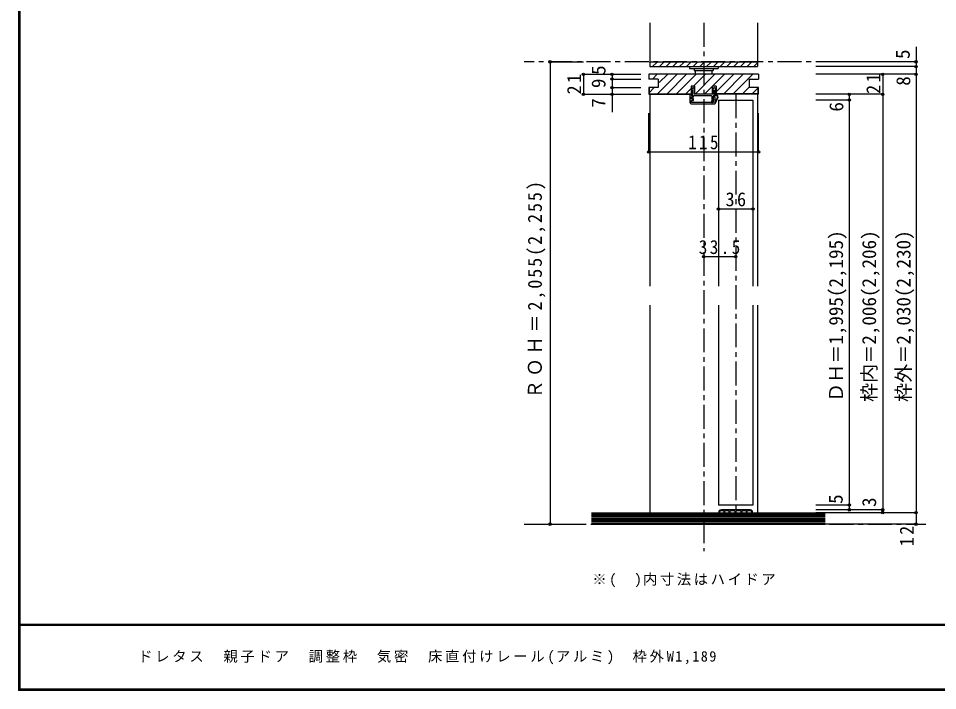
# Model space of a CAD drawing. Units: millimetres at full size, sheet at 1:5. Extents: x -973 to 977, y -718 to 696.
# Drawn here: x -973 to -11, y -701 to 3 of the extents above; entities that cross this region are included whole.
import ezdxf
from ezdxf.enums import TextEntityAlignment as Align

# ---------------------------------------------------------------- set-up
doc = ezdxf.new("R2010")
doc.units = ezdxf.units.MM
doc.header["$LTSCALE"] = 5
doc.header["$PDMODE"] = 32
doc.header["$PDSIZE"] = 2.5
doc.linetypes.add('CHAIN1', pattern=[8, 5, -1, 1, -1])
doc.linetypes.add('DASHED1', pattern=[1.8, 1.2, -0.6])
for name, color, linetype in [('0-0_補助線', 7, 'Continuous'), ('0-1_通り芯', 4, 'CHAIN1'), ('0-3_仕上げ', 7, 'Continuous'), ('0-4_枠', 3, 'Continuous'), ('0-6_扉', 6, 'Continuous'), ('0-7_金物', 7, 'Continuous'), ('0-8_戸当', 7, 'Continuous'), ('0-A_文字', 3, 'Continuous'), ('0-B_寸法', 7, 'Continuous'), ('0-C_ハッチ', 4, 'Continuous'), ('F-1_枠', 6, 'Continuous'), ('F-A_文字', 7, 'Continuous')]:
    doc.layers.add(name, color=color, linetype=linetype)
doc.styles.add('ＭＳ ゴシック', font='')
doc.styles.get('ＭＳ ゴシック').set_extended_font_data('MS Gothic')

msp = doc.modelspace()

# ---------------------------------------------------------------- linework, layer by layer
at = {"layer": '0-0_補助線', "color": 4}
for p, q in [((-381.704, -55.316), (-381.704, -76.316)), ((-351.704, -69.316), (-351.704, -95.087)), ((-313.293, -136.589), (-313.293, -96.14)), ((-198.293, -136.589), (-198.293, -96.14)), ((-313.293, -136.589), (-198.293, -136.589))]:
    msp.add_line(p, q, dxfattribs=at)
at = {"layer": '0-0_補助線'}
for p in [(-381.704, -55.316), (-381.704, -76.316), (-351.704, -69.316), (-351.704, -76.316), (-313.293, -136.589), (-198.293, -136.589)]:
    msp.add_point(p, dxfattribs=at)
at = {"layer": '0-1_通り芯'}
for p, q in [((-255.793, -1.5), (-255.793, -554.742)), ((-33.347, -42.316), (-443.923, -42.316)), ((-222.293, -76.316), (-222.293, -514.5)), ((-443.923, -526.5), (-23.347, -526.5))]:
    msp.add_line(p, q, dxfattribs=at)
at = {"layer": '0-3_仕上げ'}
for p, q in [((-312.293, -1.5), (-312.293, -47.316)), ((-199.293, -1.5), (-199.293, -47.316)), ((-312.293, -42.316), (-199.293, -42.316)), ((-312.293, -47.316), (-199.293, -47.316)), ((-373.238, -516), (-128.623, -516)), ((-373.238, -517.5), (-128.623, -517.5)), ((-373.238, -519), (-128.623, -519)), ((-373.238, -520.5), (-128.623, -520.5)), ((-373.238, -522), (-128.623, -522)), ((-373.238, -523.5), (-128.623, -523.5)), ((-373.238, -525), (-128.623, -525))]:
    msp.add_line(p, q, dxfattribs=at)
at = {"layer": '0-3_仕上げ', "color": 2}
for p, q in [((-373.238, -514.5), (-128.623, -514.5)), ((-373.238, -526.5), (-128.623, -526.5))]:
    msp.add_line(p, q, dxfattribs=at)
at = {"layer": '0-4_枠'}
for p, q in [((-313.293, -55.316), (-313.293, -60.316)), ((-198.293, -55.316), (-313.293, -55.316)), ((-198.293, -55.316), (-198.293, -60.316)), ((-303.293, -60.316), (-313.293, -60.316)), ((-303.293, -60.316), (-303.293, -69.316)), ((-208.293, -60.316), (-208.293, -69.316)), ((-208.293, -60.316), (-198.293, -60.316)), ((-303.293, -69.316), (-313.293, -69.316)), ((-313.293, -69.316), (-313.293, -76.316)), ((-313.293, -76.316), (-268.772, -76.316)), ((-246.472, -76.316), (-265.072, -76.316)), ((-242.772, -67.816), (-246.472, -67.816)), ((-246.472, -76.316), (-246.472, -67.816)), ((-242.772, -67.816), (-242.772, -76.316)), ((-198.793, -75.816), (-242.772, -75.816)), ((-198.293, -76.316), (-242.772, -76.316)), ((-198.293, -69.316), (-208.293, -69.316)), ((-198.793, -75.816), (-198.793, -69.316)), ((-198.293, -76.316), (-198.293, -69.316))]:
    msp.add_line(p, q, dxfattribs=at)
at = {"layer": '0-4_枠', "color": 4}
for p, q in [((-312.293, -76.316), (-312.293, -277.316)), ((-199.293, -76.316), (-199.293, -277.316)), ((-312.293, -297.316), (-312.293, -514.5)), ((-199.293, -297.316), (-199.293, -514.5))]:
    msp.add_line(p, q, dxfattribs=at)
at = {"layer": '0-4_枠'}
for points in [[(-312.793, -69.316), (-312.793, -75.816), (-268.772, -75.816)], [(-265.072, -76.316), (-265.072, -67.816), (-268.772, -67.816), (-268.772, -76.316)]]:
    msp.add_lwpolyline(points, dxfattribs=at)
at = {"layer": '0-6_扉'}
for p, q in [((-240.293, -82.316), (-240.293, -277.316)), ((-240.293, -82.316), (-204.293, -82.316)), ((-204.293, -82.316), (-204.293, -277.316)), ((-240.293, -297.316), (-240.293, -506.5)), ((-204.293, -297.316), (-204.293, -506.5)), ((-204.293, -506.5), (-240.293, -506.5))]:
    msp.add_line(p, q, dxfattribs=at)
at = {"layer": '0-7_金物'}
for p, q in [((-270.793, -47.316), (-270.793, -49.316)), ((-270.793, -47.316), (-240.793, -47.316)), ((-240.793, -47.316), (-240.793, -49.316)), ((-270.793, -49.316), (-240.793, -49.316)), ((-265.793, -49.316), (-265.793, -51.316)), ((-265.793, -51.316), (-245.793, -51.316)), ((-264.793, -51.316), (-264.793, -55.316)), ((-246.793, -55.316), (-246.793, -51.316)), ((-245.793, -49.316), (-245.793, -51.316)), ((-240.293, -514.5), (-239.293, -514.5)), ((-207.293, -511.5), (-237.293, -511.5)), ((-234.493, -512.5), (-237.293, -512.5)), ((-234.493, -514.5), (-234.493, -512.5)), ((-234.493, -514.5), (-233.493, -514.5)), ((-233.493, -514.5), (-233.493, -512.5)), ((-229.093, -512.5), (-233.493, -512.5)), ((-229.093, -514.5), (-229.093, -512.5)), ((-229.093, -514.5), (-228.093, -514.5)), ((-228.093, -514.5), (-228.093, -512.5)), ((-222.793, -512.5), (-228.093, -512.5)), ((-222.793, -514.5), (-222.793, -512.5)), ((-222.793, -514.5), (-221.793, -514.5)), ((-221.793, -514.5), (-221.793, -512.5)), ((-216.493, -512.5), (-221.793, -512.5)), ((-216.493, -514.5), (-216.493, -512.5)), ((-216.493, -514.5), (-215.493, -514.5)), ((-215.493, -514.5), (-215.493, -512.5)), ((-211.093, -512.5), (-215.493, -512.5)), ((-211.093, -514.5), (-211.093, -512.5)), ((-211.093, -514.5), (-210.093, -514.5)), ((-210.093, -514.5), (-210.093, -512.5)), ((-207.293, -512.5), (-210.093, -512.5)), ((-205.293, -514.5), (-204.293, -514.5))]:
    msp.add_line(p, q, dxfattribs=at)
for centre, radius, start, end in [((-237.293, -514.5), 3, 90, 180), ((-237.293, -514.5), 2, 90, 180), ((-207.293, -514.5), 3, 0, 90), ((-207.293, -514.5), 2, 0, 90)]:
    msp.add_arc(centre, radius, start, end, dxfattribs=at)
at = {"layer": '0-8_戸当'}
for p, q in [((-269.922, -85.316), (-269.922, -76.616)), ((-269.397, -76.418), (-267.947, -78.318)), ((-267.622, -71.816), (-268.772, -71.816)), ((-267.622, -76.316), (-267.622, -71.816)), ((-245.422, -76.316), (-266.122, -76.316)), ((-246.172, -71.816), (-244.672, -68.816)), ((-246.172, -71.816), (-245.422, -71.816)), ((-245.422, -71.816), (-245.422, -76.316)), ((-244.672, -68.816), (-242.772, -71.816)), ((-243.922, -77.016), (-243.922, -71.816)), ((-243.922, -71.816), (-242.772, -71.816)), ((-268.922, -86.316), (-244.422, -86.316)), ((-268.172, -78.816), (-268.422, -78.816)), ((-245.422, -84.816), (-268.422, -84.816)), ((-268.409, -79.202), (-267.936, -80.92)), ((-268.122, -78.816), (-267.872, -78.816)), ((-267.12, -79.65), (-266.808, -80.511)), ((-266.672, -78.316), (-266.672, -78.816)), ((-247.922, -77.816), (-266.172, -77.816)), ((-246.872, -81.285), (-247.69, -83.907)), ((-247.422, -78.316), (-247.422, -80.276)), ((-245.576, -81.833), (-246.354, -84.324)), ((-246.022, -77.816), (-246.022, -80.153)), ((-244.922, -77.816), (-246.022, -77.816)), ((-244.622, -78.816), (-245.874, -80.019)), ((-245.472, -80.816), (-245.422, -80.816)), ((-245.422, -84.816), (-245.422, -80.816)), ((-244.922, -77.016), (-244.922, -77.816)), ((-243.922, -77.016), (-244.922, -77.016)), ((-242.422, -77.716), (-244.922, -77.716)), ((-243.922, -78.816), (-244.622, -78.816)), ((-242.422, -77.016), (-243.922, -77.016)), ((-243.922, -85.816), (-243.922, -78.816)), ((-241.438, -79.307), (-243.922, -84.256)), ((-240.812, -79.621), (-243.922, -85.816))]:
    msp.add_line(p, q, dxfattribs=at)
for points in [[(-265.372, -71.816), (-266.872, -68.816), (-268.772, -71.816)], [(-267.622, -76.316), (-267.872, -76.316), (-267.872, -78.816)], [(-265.372, -71.816), (-266.122, -71.816), (-266.122, -76.316)], [(-268.422, -84.816), (-268.422, -82.716), (-266.422, -82.716), (-266.422, -81.516), (-268.422, -81.516), (-268.422, -78.816)]]:
    msp.add_lwpolyline(points, dxfattribs=at)
for centre, radius, start, end in [((-269.622, -76.616), 0.3, 41.34778, 180), ((-268.922, -85.316), 1, 180, 270), ((-268.122, -79.116), 0.3, 90, 196.79003), ((-268.172, -78.516), 0.3, 270, 41.34778), ((-267.372, -80.716), 0.6, 196.79003, 270), ((-267.372, -80.716), 0.6, 270, 23.33765), ((-267.672, -78.816), 1, 303.47738, 0), ((-266.172, -78.316), 0.5, 90, 180), ((-247.922, -78.316), 0.5, 0, 90), ((-247.022, -84.116), 0.7, 162.67017, 342.67017), ((-246.222, -80.276), 1.2, 180, 237.21126), ((-245.222, -80.153), 0.8, 180, 221.40962), ((-245.472, -80.316), 0.5, 143.61521, 270), ((-246.722, -81.476), 1.2, 342.67017, 41.40962), ((-244.422, -85.816), 0.5, 270, 0), ((-242.422, -78.816), 1.8, 333.42485, 90), ((-242.422, -78.816), 1.1, 333.42485, 90)]:
    msp.add_arc(centre, radius, start, end, dxfattribs=at)
at = {"layer": '0-B_寸法', "color": 4}
for p, q in [((-33.347, -26.759), (-33.347, -526.5)), ((-416.704, -42.316), (-381.704, -42.316)), ((-416.704, -42.316), (-416.704, -526.5)), ((-33.347, -42.316), (-138.347, -42.316)), ((-33.347, -47.316), (-138.347, -47.316)), ((-381.704, -55.316), (-321.704, -55.316)), ((-351.704, -55.316), (-351.704, -69.316)), ((-33.347, -55.316), (-138.347, -55.316)), ((-68.347, -55.316), (-68.347, -514.5)), ((-351.704, -60.316), (-321.704, -60.316)), ((-381.704, -76.316), (-321.704, -76.316)), ((-351.704, -69.316), (-321.704, -69.316)), ((-68.347, -76.316), (-138.347, -76.316)), ((-103.347, -76.316), (-103.347, -511.5)), ((-103.347, -82.316), (-138.347, -82.316)), ((-240.293, -196.311), (-204.293, -196.311)), ((-255.793, -246.311), (-222.293, -246.311)), ((-103.347, -506.5), (-138.347, -506.5)), ((-68.347, -511.5), (-138.347, -511.5)), ((-33.347, -514.5), (-138.347, -514.5)), ((-68.347, -514.5), (-138.347, -514.5)), ((-416.704, -526.5), (-381.704, -526.5)), ((-33.347, -526.5), (-138.347, -526.5))]:
    msp.add_line(p, q, dxfattribs=at)
at = {"layer": '0-B_寸法'}
for p in [(-416.704, -42.316), (-33.347, -42.316), (-33.347, -47.316), (-381.704, -55.316), (-351.704, -55.316), (-68.347, -55.316), (-33.347, -55.316), (-351.704, -60.316), (-381.704, -76.316), (-351.704, -69.316), (-351.704, -76.316), (-103.347, -76.316), (-68.347, -76.316), (-103.347, -82.316), (-240.293, -196.311), (-204.293, -196.311), (-255.793, -246.311), (-222.293, -246.311), (-103.347, -506.5), (-103.347, -511.5), (-68.347, -511.5), (-68.347, -514.5), (-68.347, -514.5), (-33.347, -514.5), (-416.704, -526.5), (-33.347, -526.5)]:
    msp.add_point(p, dxfattribs=at)
at = {"layer": '0-C_ハッチ', "linetype": 'DASHED1'}
for p, q in [((-312.293, -43.296), (-311.312, -42.316)), ((-309.241, -47.316), (-304.241, -42.316)), ((-302.17, -47.316), (-297.17, -42.316)), ((-295.099, -47.316), (-290.099, -42.316)), ((-288.028, -47.316), (-283.028, -42.316)), ((-280.957, -47.316), (-275.957, -42.316)), ((-273.886, -47.316), (-268.886, -42.316)), ((-266.815, -47.316), (-261.815, -42.316)), ((-259.744, -47.316), (-254.744, -42.316)), ((-252.673, -47.316), (-247.673, -42.316)), ((-245.602, -47.316), (-240.602, -42.316)), ((-238.53, -47.316), (-233.53, -42.316)), ((-231.459, -47.316), (-226.459, -42.316)), ((-224.388, -47.316), (-219.388, -42.316)), ((-217.317, -47.316), (-212.317, -42.316)), ((-210.246, -47.316), (-205.246, -42.316)), ((-203.175, -47.316), (-199.293, -43.433))]:
    msp.add_line(p, q, dxfattribs=at)
at = {"layer": '0-C_ハッチ'}
for p, q in [((-309.379, -60.316), (-304.379, -55.316)), ((-304.08, -75.816), (-283.58, -55.316)), ((-302.293, -64.129), (-293.479, -55.316)), ((-294.18, -75.816), (-273.68, -55.316)), ((-284.281, -75.816), (-263.781, -55.316)), ((-266.381, -67.816), (-253.881, -55.316)), ((-264.482, -75.816), (-243.982, -55.316)), ((-254.582, -75.816), (-234.082, -55.316)), ((-242.772, -73.905), (-224.183, -55.316)), ((-234.783, -75.816), (-214.283, -55.316)), ((-224.884, -75.816), (-204.384, -55.316)), ((-312.793, -74.629), (-307.479, -69.316)), ((-274.381, -75.816), (-268.772, -70.207)), ((-214.984, -75.816), (-208.484, -69.316)), ((-205.085, -75.816), (-198.793, -69.524))]:
    msp.add_line(p, q, dxfattribs=at)
at = {"layer": 'F-1_枠'}
for p, q in [((-973.347, 695.833), (-973.347, -700.833)), ((-972.514, 695.833), (-972.514, -700.833)), ((-971.68, 695.833), (-971.68, -700.833)), ((976.653, -631.667), (-973.347, -631.667)), ((976.653, -632.5), (-973.347, -632.5)), ((976.653, -699.167), (-973.347, -699.167)), ((976.653, -700), (-973.347, -700)), ((976.653, -700.833), (-973.347, -700.833))]:
    msp.add_line(p, q, dxfattribs=at)

# ---------------------------------------------------------------- texts
at = {"layer": '0-0_補助線', "style": 'ＭＳ ゴシック'}
msp.add_text('7', height=14.66, rotation=90, dxfattribs=at).set_placement((-354.204, -90.368), align=Align.BOTTOM_LEFT)
at = {"layer": '0-0_補助線', "insert": (-384.204, -76.441), "char_height": 14.66, "attachment_point": 7, "rotation": 90, "style": 'ＭＳ ゴシック'}
msp.add_mtext('\\T1.27;\\W0.95;21', dxfattribs=at)
at = {"layer": '0-0_補助線', "insert": (-272.043, -134.089), "char_height": 14.66, "attachment_point": 7, "style": 'ＭＳ ゴシック'}
msp.add_mtext('\\T1.27;\\W0.9;115', dxfattribs=at)
at = {"layer": '0-A_文字', "color": 7, "insert": (-372.381, -592.63), "char_height": 11, "attachment_point": 7, "style": 'ＭＳ ゴシック'}
msp.add_mtext('\\T1.18;※(\u3000)内寸法はハイドア', dxfattribs=at)
at = {"layer": '0-B_寸法', "style": 'ＭＳ ゴシック'}
for s, p in [('5', (-35.646, -39.352)), ('5', (-354.204, -56.02)), ('9', (-354.204, -69.816)), ('8', (-35.096, -67.356)), ('6', (-105.189, -94.459)), ('ＤＨ＝1,995(2,195)', (-105.527, -398.5)), ('枠内＝2,006(2,206)', (-70.847, -398.5)), ('枠外＝2,030(2,230)', (-34.833, -398.5)), ('5', (-105.847, -505.25)), ('3', (-70.847, -508.5))]:
    msp.add_text(s, height=14.66, rotation=90, dxfattribs=at).set_placement(p, align=Align.BOTTOM_LEFT)
at = {"layer": '0-B_寸法', "char_height": 14.66, "attachment_point": 7, "rotation": 90, "style": 'ＭＳ ゴシック'}
for s, insert in [('\\T1.27;\\W0.95;21', (-70.847, -75.882)), ('\\T1.21;\\W0.95;ＲＯＨ＝2,055(2,255)', (-421.345, -394.783)), ('\\T1.27;\\W0.95;12', (-35.847, -549.723))]:
    msp.add_mtext(s, dxfattribs=dict(at, insert=insert))
at = {"layer": '0-B_寸法', "char_height": 14.66, "attachment_point": 7, "style": 'ＭＳ ゴシック'}
for s, insert in [('\\T1.27;\\W0.95;36', (-232.918, -193.811)), ('\\T1.28;\\W0.9;33.5', (-260.918, -243.811))]:
    msp.add_mtext(s, dxfattribs=dict(at, insert=insert))
at = {"layer": 'F-A_文字', "insert": (-847.938, -673.333), "char_height": 11, "attachment_point": 7, "style": 'ＭＳ ゴシック'}
msp.add_mtext('\\T1.19;ドレタス\u3000親子ドア\u3000調整枠\u3000気密\u3000床直付けレール(アルミ)\u3000枠外W1,189', dxfattribs=at)

doc.saveas('drawing.dxf')
